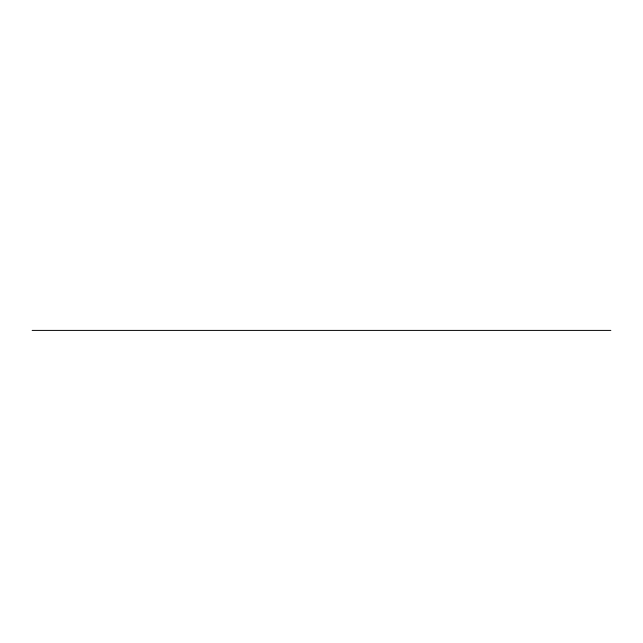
<?xml version="1.0" encoding="UTF-8"?>
<svg xmlns="http://www.w3.org/2000/svg" width="643" height="643" viewBox="0 0 643 643"><rect width="100%" height="100%" fill="white"/><g stroke="black" fill="none" stroke-linecap="round" stroke-linejoin="round"><path stroke-width="0.96" d="M32.15 330.406L610.85 330.406"/></g></svg>
